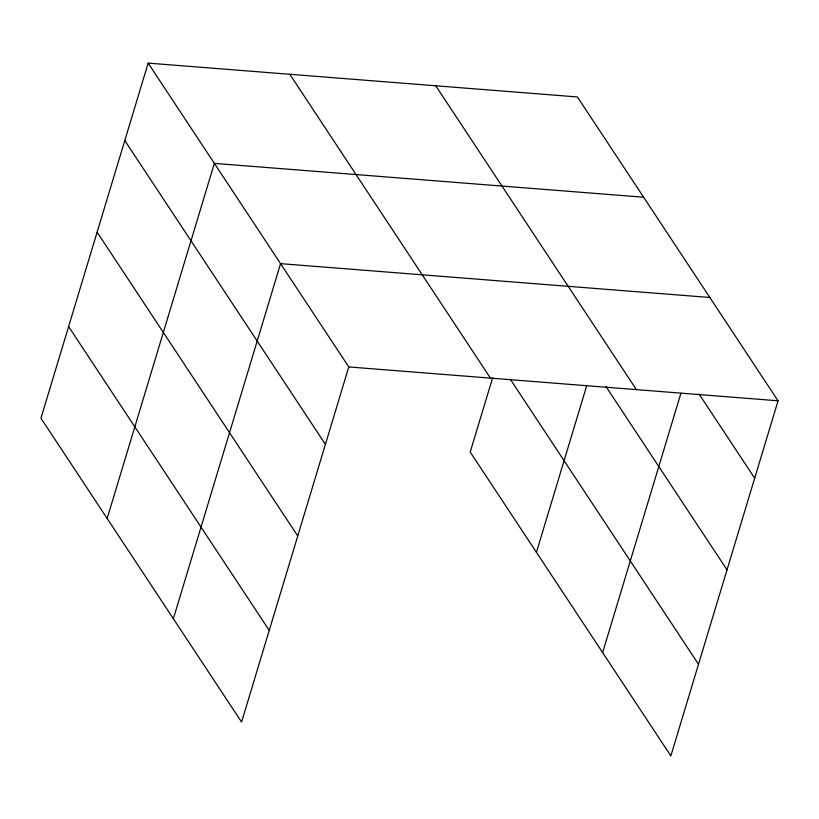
<?xml version="1.0" encoding="UTF-8"?>
<svg xmlns="http://www.w3.org/2000/svg" width="819" height="819" viewBox="0 0 819 819"><rect width="100%" height="100%" fill="white"/><g stroke="black" fill="none" stroke-linecap="round" stroke-linejoin="round"><path stroke-width="1.23" d="M148.157 63.114L40.95 418.202L241.574 722.041L348.781 366.943L148.157 63.114L577.426 96.959L778.05 400.798L670.843 755.886L470.219 452.057L492.721 377.528M107.156 518.468L214.363 163.38L643.632 197.225M173.362 618.734L280.569 263.646L709.838 297.492M536.425 552.313L586.742 385.636M602.63 652.579L680.927 393.233M348.781 366.943L778.05 400.798M699.119 394.072L754.678 478.204M435.769 85.79L636.394 389.629M605.978 386.537L727.016 569.84M510.554 379.617L698.505 664.25M289.813 74.283L490.448 378.112M124.785 140.53L325.409 444.359M97.123 232.166L297.747 535.995M68.612 326.576L269.246 630.405"/></g></svg>
